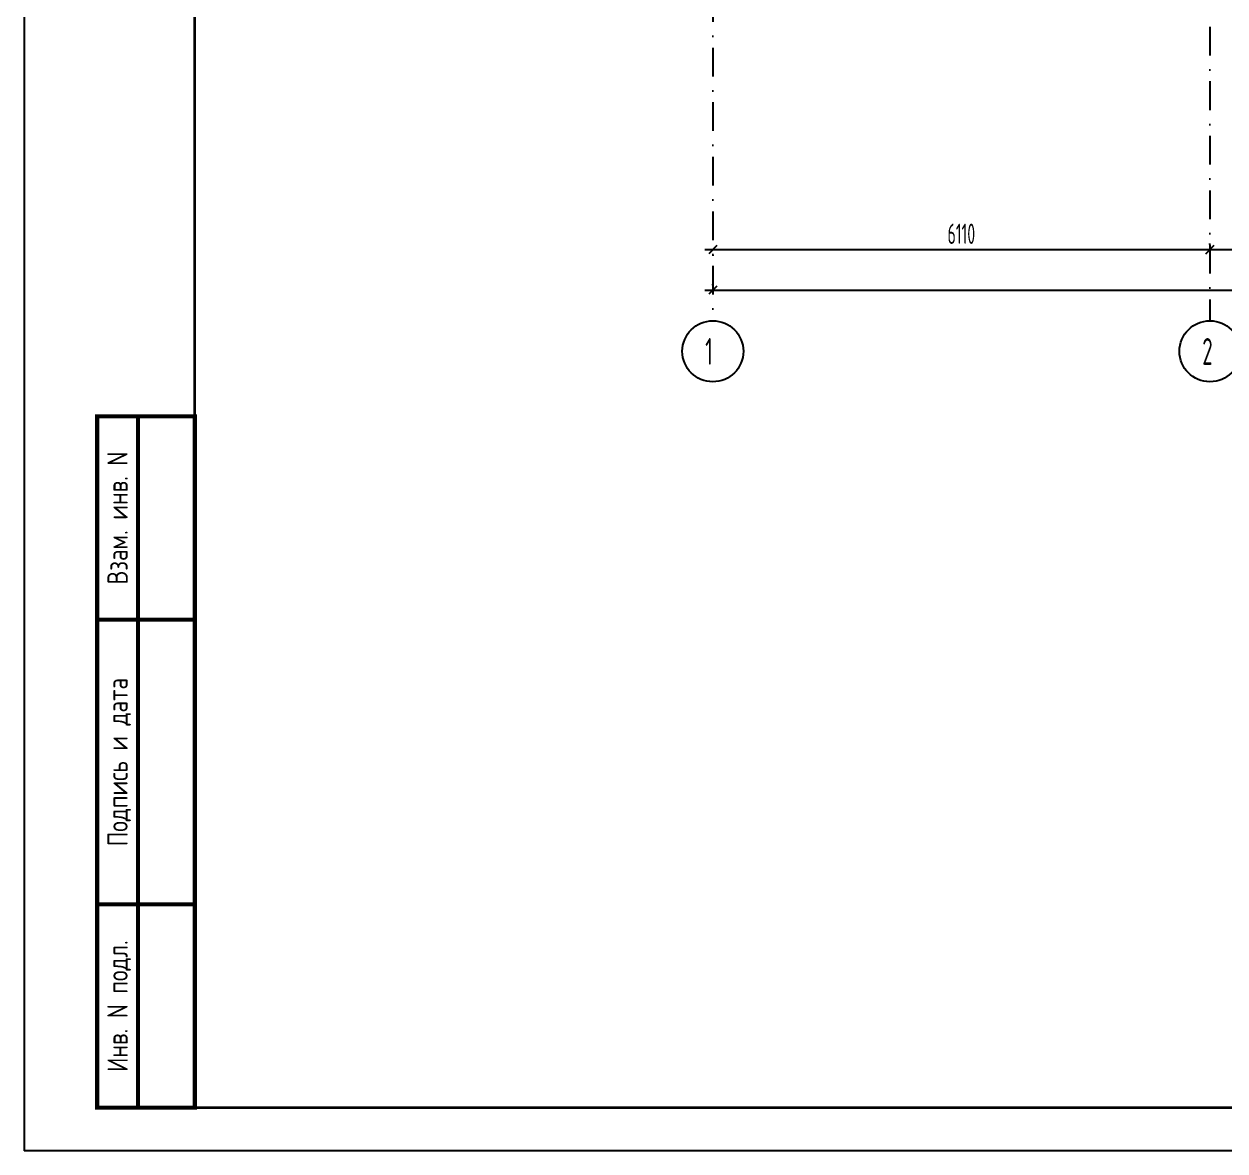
# Model space of a CAD drawing. Extents: x -1560602 to 321118, y -2308202 to -430103.
# Drawn here: x -1560602 to -1545839, y -2067694 to -2053840 of the extents above; entities that cross this region are included whole.
import ezdxf
from ezdxf.enums import TextEntityAlignment as Align

# ---------------------------------------------------------------- set-up
doc = ezdxf.new("R2010")
doc.units = 0
doc.header["$MEASUREMENT"] = 0
doc.header["$PDSIZE"] = -5
doc.linetypes.add('Dot & Dashed', pattern=[670.277762, 352.777767, -176.388884, 0, -141.111112])
doc.linetypes.add('Штрихпунктирная', pattern=[0.670278, 0.352778, -0.176389, 0, -0.141111])
doc.layers.get('0').update_dxf_attribs({"color": 255, "linetype": 'CONTINUOUS'})
doc.layers.get('Defpoints').update_dxf_attribs({"linetype": 'CONTINUOUS'})
for name, color, linetype in [('ALL', 255, 'CONTINUOUS'), ('Оси', 253, 'Dot & Dashed'), ('РАЗМЕРЫ', 255, 'CONTINUOUS')]:
    doc.layers.add(name, color=color, linetype=linetype)
doc.styles.add('GOST 2.304', font='CS_Gost2304.shx', dxfattribs={"width": 0.7})
doc.styles.get("Standard").update_dxf_attribs({"font": 'spds.shx', "width": 0.7, "height": 250})
doc.styles.add('СГЕНЕРИР_СТИЛЬ_1', font='')
doc.styles.get('СГЕНЕРИР_СТИЛЬ_1').set_extended_font_data('GOST_type_A')
doc.dimstyles.new('SPDS', dxfattribs={"dimscale": 100, "dimtxt": 2.5, "dimasz": 1, "dimexe": 0.75, "dimexo": 0.625, "dimtad": 1, "dimdec": 0, "dimtxsty": 'GOST 2.304', "dimblk": 'OBLIQUE', "dimcen": 2.5, "dimdle": 1, "dimadec": 0, "dimazin": 2, "dimtfac": 0.75, "dimtdec": 0, "dimtmove": 0, "dimatfit": 0, "dimfxl": 1, "dimtolj": 1, "dimarcsym": 1})

# ---------------------------------------------------------------- blocks, each defined once
blk = doc.blocks.new('ARROWHEAD_6')
at = {"color": 0, "linetype": 'Continuous', "lineweight": 0}
for p, q in [((0, 0), (-1, 0)), ((-0.5, -0.5), (0.5, 0.5))]:
    blk.add_line(p, q, dxfattribs=at)
blk = doc.blocks.new('_Oblique')
at = {"color": 0, "linetype": 'ByBlock', "lineweight": -2}
blk.add_line((-0.5, -0.5), (0.5, 0.5), dxfattribs=at)
blk = doc.blocks.new('*D238')
at = {"layer": 'Defpoints', "color": 0, "transparency": 16777216}
for p in [(-1552135, -2056614), (-1546025, -2056614), (-1546025, -2056614)]:
    blk.add_point(p, dxfattribs=at)
at = {"layer": 'РАЗМЕРЫ', "color": 0, "lineweight": -2, "transparency": 16777216}
for p, q in [((-1552235, -2056614), (-1545925, -2056614)), ((-1546025, -2056551), (-1546025, -2056539)), ((-1552135, -2056676), (-1552135, -2056689))]:
    blk.add_line(p, q, dxfattribs=at)
at = {"layer": 'РАЗМЕРЫ', "color": 0, "lineweight": -2, "transparency": 16777216, "xscale": 100, "yscale": 100, "zscale": 100, "rotation": 180}
blk.add_blockref('_Oblique', (-1552135, -2056614), dxfattribs=at)
at = {"layer": 'РАЗМЕРЫ', "color": 0, "lineweight": -2, "transparency": 16777216, "xscale": 100, "yscale": 100, "zscale": 100}
blk.add_blockref('_Oblique', (-1546025, -2056614), dxfattribs=at)
at = {"layer": 'РАЗМЕРЫ', "color": 0, "transparency": 16777216, "insert": (-1549080, -2056419), "char_height": 250, "attachment_point": 5}
blk.add_mtext('\\A1;6110', dxfattribs=at)
blk = doc.blocks.new('*D239')
at = {"layer": 'Defpoints', "color": 0, "transparency": 16777216}
for p in [(-1546025, -2056614), (-1541725, -2056614), (-1541725, -2056614)]:
    blk.add_point(p, dxfattribs=at)
at = {"layer": 'РАЗМЕРЫ', "color": 0, "lineweight": -2, "transparency": 16777216}
for p, q in [((-1546125, -2056614), (-1541625, -2056614)), ((-1546025, -2056551), (-1546025, -2056539)), ((-1541725, -2056676), (-1541725, -2056689))]:
    blk.add_line(p, q, dxfattribs=at)
at = {"layer": 'РАЗМЕРЫ', "color": 0, "lineweight": -2, "transparency": 16777216, "xscale": 100, "yscale": 100, "zscale": 100, "rotation": 180}
blk.add_blockref('_Oblique', (-1546025, -2056614), dxfattribs=at)
at = {"layer": 'РАЗМЕРЫ', "color": 0, "lineweight": -2, "transparency": 16777216, "xscale": 100, "yscale": 100, "zscale": 100}
blk.add_blockref('_Oblique', (-1541725, -2056614), dxfattribs=at)
at = {"layer": 'РАЗМЕРЫ', "color": 0, "transparency": 16777216, "insert": (-1543875, -2056421), "char_height": 250, "attachment_point": 5}
blk.add_mtext('\\A1;4300', dxfattribs=at)
blk = doc.blocks.new('*D256')
at = {"layer": 'Defpoints', "color": 0, "transparency": 16777216}
for p in [(-1552135, -2057113), (-1483885, -2057113), (-1483885, -2057113)]:
    blk.add_point(p, dxfattribs=at)
at = {"layer": 'РАЗМЕРЫ', "color": 0, "lineweight": -2, "transparency": 16777216}
for p, q in [((-1552135, -2057051), (-1552135, -2057038)), ((-1483885, -2057051), (-1483885, -2057038)), ((-1552235, -2057113), (-1483785, -2057113))]:
    blk.add_line(p, q, dxfattribs=at)
at = {"layer": 'РАЗМЕРЫ', "color": 0, "lineweight": -2, "transparency": 16777216, "xscale": 100, "yscale": 100, "zscale": 100, "rotation": 180}
blk.add_blockref('_Oblique', (-1552135, -2057113), dxfattribs=at)
at = {"layer": 'РАЗМЕРЫ', "color": 0, "lineweight": -2, "transparency": 16777216, "xscale": 100, "yscale": 100, "zscale": 100}
blk.add_blockref('_Oblique', (-1483885, -2057113), dxfattribs=at)
at = {"layer": 'РАЗМЕРЫ', "color": 0, "transparency": 16777216, "insert": (-1518010, -2056911), "char_height": 250, "attachment_point": 5}
blk.add_mtext('\\A1;68250', dxfattribs=at)

msp = doc.modelspace()

# ---------------------------------------------------------------- linework, layer by layer
at = {"color": 0, "lineweight": 35, "ltscale": 100}
for p, q in [((-1558501.6, -2067163.2), (-1558501.6, -1994536.2)), ((-1477001.6, -2067163.2), (-1558501.6, -2067163.2))]:
    msp.add_line(p, q, dxfattribs=at)
at = {"layer": 'ALL', "color": 0, "const_width": 50}
msp.add_lwpolyline([(-1558501.6, -2058663.5), (-1559702.3, -2058663.5), (-1559702.3, -2067163.2), (-1558501.6, -2067163.2)], close=True, dxfattribs=at)
for points in [[(-1559202, -2058663.5), (-1559201.7, -2067163.2)], [(-1558501.6, -2061163.5), (-1559702.3, -2061163.5)], [(-1558501.7, -2064663.5), (-1559702.3, -2064663.5)]]:
    msp.add_lwpolyline(points, dxfattribs=at)
at = {"layer": 'Defpoints', "color": 0, "linetype": 'Continuous', "ltscale": 100}
for p in [(-1560601.6, -1994036.2), (-1476440.2, -2067694.5)]:
    msp.add_line(p, (-1560601.6, -2067694.5), dxfattribs=at)
at = {"layer": 'Оси', "color": 0, "linetype": 'Штрихпунктирная', "lineweight": -3, "ltscale": 1000}
for p, q in [((-1546024.7, -2034433.4), (-1546024.7, -2057488.4)), ((-1552134.7, -2038713.4), (-1552134.7, -2057488.4))]:
    msp.add_line(p, q, dxfattribs=at)
at = {"layer": 'Оси', "color": 0, "linetype": 'Continuous'}
for p, q in [((-1552134.6, -2056613.9), (-1546024.9, -2056613.9)), ((-1546024.6, -2056613.9), (-1541724.9, -2056613.9)), ((-1552134.6, -2057113.4), (-1483884.9, -2057113.4))]:
    msp.add_line(p, q, dxfattribs=at)
at = {"layer": 'Оси', "color": 0, "linetype": 'Continuous', "ltscale": 100}
for centre in [(-1552134.7, -2057863.4), (-1546024.7, -2057863.4)]:
    msp.add_circle(centre, 375, dxfattribs=at)

# ---------------------------------------------------------------- block references
at = {"layer": 'Оси', "color": 0, "xscale": 0.1425, "yscale": 0.1425, "zscale": 0.1425, "rotation": 180}
for p in [(-1552134.7, -2056613.9), (-1546024.7, -2056613.9)]:
    msp.add_blockref('ARROWHEAD_6', p, dxfattribs=at)
at = {"layer": 'Оси', "color": 0, "xscale": 0.1425, "yscale": 0.1425, "zscale": 0.1425}
msp.add_blockref('ARROWHEAD_6', (-1546024.7, -2056613.9), dxfattribs=at)

# ---------------------------------------------------------------- texts
at = {"layer": 'ALL', "color": 0}
for s, p in [('Взам. инв. N', (-1559452, -2059913.5)), ('Подпись и дата', (-1559452, -2062913.5)), ('Инв. N подл.', (-1559452, -2065913.3))]:
    msp.add_text(s, height=250, rotation=90, dxfattribs=at).set_placement(p, align=Align.MIDDLE_CENTER)
at = {"layer": 'Оси', "color": 0, "linetype": 'Continuous', "width": 0.7}
for s, p in [('1', (-1552228.4, -2058030.8)), ('2', (-1546118.4, -2058030.8))]:
    msp.add_text(s, height=330, dxfattribs=at).set_placement(p)
at = {"layer": 'Оси', "color": 0, "ltscale": 100, "insert": (-1549079.7, -2056613.7), "char_height": 0.23, "attachment_point": 5, "style": 'СГЕНЕРИР_СТИЛЬ_1'}
msp.add_mtext('\\A1;6110000', dxfattribs=at)

# ---------------------------------------------------------------- dimensions: what is measured, and where the dimension line sits
at = {"layer": 'РАЗМЕРЫ', "color": 0}
for base, p1, p2, picture, middle in [((-1546024.7, -2056613.9), (-1552134.7, -2056613.8), (-1546024.7, -2056613.9), '*D238', (-1549079.7, -2056419.2)), ((-1541724.7, -2056613.9), (-1546024.7, -2056613.9), (-1541724.7, -2056613.9), '*D239', (-1543874.7, -2056421.3)), ((-1483884.9, -2057113.4), (-1552134.7, -2057113.4), (-1483884.9, -2057113.4), '*D256', (-1518009.8, -2056911.1))]:
    dim = msp.add_linear_dim(base=base, p1=p1, p2=p2, dimstyle='SPDS', override={"dimscale": 100, "dimlfac": 1, "dimtxsty": 'STANDARD', "dimtolj": 1}, dxfattribs=at)
    dim.commit()
    dim.dimension.update_dxf_attribs({"geometry": picture, "text_midpoint": middle})

doc.saveas('drawing.dxf')
